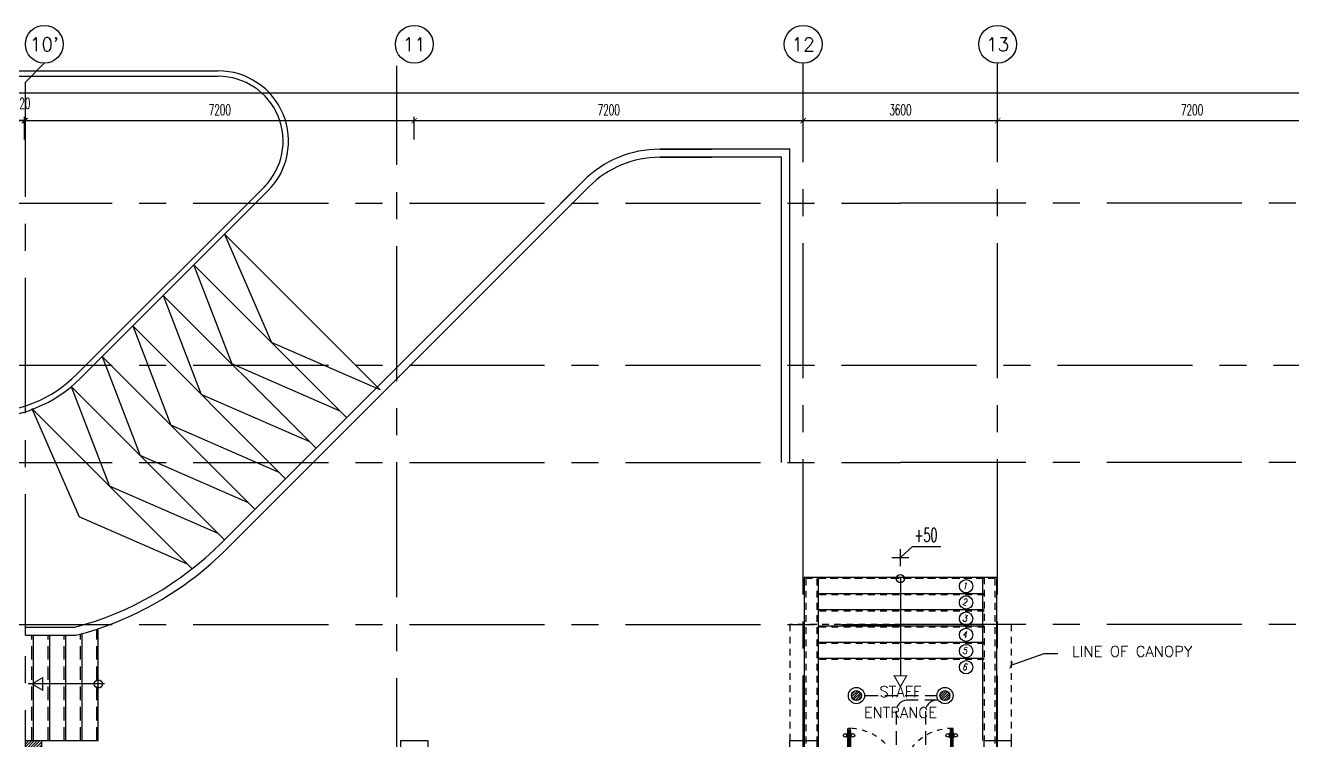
# Model space of a CAD drawing. Extents: x -10 to 91, y -4 to 87.
# Drawn here: x 55.58 to 79.05, y 73.56 to 86.8 of the extents above; entities that cross this region are included whole.
import ezdxf
from ezdxf.enums import TextEntityAlignment as Align

# ---------------------------------------------------------------- set-up
doc = ezdxf.new("R2010")
doc.units = 0
doc.header["$MEASUREMENT"] = 0
doc.header["$PDMODE"] = 3
doc.header["$PDSIZE"] = 0.1
for name, pattern in [('CENTERX2', [4, 2.5, -0.5, 0.5, -0.5]), ('HIDDEN', [0.375, 0.25, -0.125]), ('HIDDEN2', [0.1875, 0.125, -0.0625])]:
    doc.linetypes.add(name, pattern=pattern)
doc.layers.get('0').update_dxf_attribs({"linetype": 'CONTINUOUS'})
doc.layers.get('DEFPOINTS').update_dxf_attribs({"linetype": 'CONTINUOUS'})
for name, color, linetype in [('AX', 11, 'CONTINUOUS'), ('AX-CR', 11, 'CONTINUOUS'), ('AX-DIM', 11, 'CONTINUOUS'), ('AX-TXT', 4, 'CONTINUOUS'), ('AXES', 11, 'CENTERX2'), ('CANOPY-LN', 11, 'CONTINUOUS'), ('COL', 11, 'CONTINUOUS'), ('CURB', 11, 'CONTINUOUS'), ('DOOR', 11, 'CONTINUOUS'), ('E-HLINE', 2, 'HIDDEN'), ('E-LITE', 4, 'CONTINUOUS'), ('HAT', 11, 'CONTINUOUS'), ('RD-ELEV', 11, 'CONTINUOUS'), ('RM-NAME', 11, 'CONTINUOUS'), ('SLOPE', 11, 'CONTINUOUS'), ('Step', 11, 'CONTINUOUS'), ('STR', 11, 'CONTINUOUS'), ('WALL', 11, 'CONTINUOUS')]:
    doc.layers.add(name, color=color, linetype=linetype)
doc.styles.add('ROMANS', font='ROMANS.shx', dxfattribs={"width": 0.6})
doc.styles.add('S-077', font='simplex.shx', dxfattribs={"width": 0.8})
doc.dimstyles.new('STANDARD in', dxfattribs={"dimtxt": 0.2, "dimasz": 0.1, "dimexe": 0.07, "dimexo": 0.05, "dimgap": 0.1, "dimtad": 1, "dimdec": 0, "dimlfac": 1000, "dimzin": 0, "dimdsep": 46, "dimtxsty": 'ROMANS', "dimblk": 'ARCHTICK', "dimcen": 0.05, "dimdle": 0.05, "dimclrd": 7, "dimclre": 7, "dimclrt": 2, "dimadec": 0, "dimazin": 0, "dimtfac": 1, "dimtdec": 0, "dimtmove": 2, "dimatfit": 3, "dimldrblk": 'ARCHTICK', "dimfxl": 0, "dimtolj": 1, "dimtzin": 0, "dimarcsym": 0})

# ---------------------------------------------------------------- blocks, each defined once
blk = doc.blocks.new('_ARCHTICK')
at = {"color": 0, "linetype": 'ByBlock', "const_width": 0.15}
blk.add_lwpolyline([(-0.5, -0.5), (0.5, 0.5)], dxfattribs=at)
blk = doc.blocks.new('*D165')
at = {"layer": 'AX-DIM', "color": 7, "linetype": 'ByBlock', "lineweight": -2}
for p, q in [((73.534, 85.034), (80.834, 85.034)), ((73.584, 84.684), (73.584, 85.104)), ((80.784, 84.684), (80.784, 85.104))]:
    blk.add_line(p, q, dxfattribs=at)
at = {"layer": 'DEFPOINTS', "color": 0, "linetype": 'ByBlock'}
for p in [(80.784, 85.034), (73.584, 84.634), (80.784, 84.634)]:
    blk.add_point(p, dxfattribs=at)
at = {"layer": 'AX-DIM', "color": 7, "linetype": 'ByBlock', "lineweight": -2, "xscale": 0.1, "yscale": 0.1, "zscale": 0.1, "rotation": 180}
blk.add_blockref('_ARCHTICK', (73.584, 85.034), dxfattribs=at)
at = {"layer": 'AX-DIM', "color": 7, "linetype": 'ByBlock', "lineweight": -2, "xscale": 0.1, "yscale": 0.1, "zscale": 0.1}
blk.add_blockref('_ARCHTICK', (80.784, 85.034), dxfattribs=at)
at = {"layer": 'AX-DIM', "color": 2, "linetype": 'ByBlock', "insert": (77.184, 85.234), "char_height": 0.2, "attachment_point": 5, "style": 'ROMANS'}
blk.add_mtext('\\A1;7200', dxfattribs=at)
blk = doc.blocks.new('A$C010A25D0')
at = {"layer": 'DOOR', "color": 0, "linetype": 'ByBlock'}
for p, q in [((0, 2031), (0, 1981)), ((0, 1981), (0, 2031)), ((50, 2031), (0, 2031)), ((50, 1981), (0, 1981)), ((30, 2014), (30, 1998)), ((50, 2014), (30, 2014)), ((50, 1998), (30, 1998)), ((50, 2031), (50, 2014)), ((50, 1998), (50, 1981)), ((83, 2031), (83, 2038)), ((173, 2038), (83, 2038)), ((83, 1981), (83, 1974)), ((173, 1974), (83, 1974)), ((95, 2038), (95, 2047)), ((95, 2047), (160, 2047)), ((95, 2038), (160, 2038)), ((95, 1974), (95, 1965)), ((95, 1974), (160, 1974)), ((95, 1965), (160, 1965)), ((160, 2038), (160, 2047)), ((160, 1974), (160, 1965)), ((173, 2031), (173, 2038)), ((173, 1981), (173, 1974)), ((950, 2014), (950, 2031)), ((950, 2031), (1000, 2031)), ((970, 2014), (950, 2014)), ((950, 1981), (950, 1998)), ((950, 1998), (970, 1998)), ((1000, 1981), (950, 1981)), ((970, 1998), (970, 2014)), ((1000, 2056), (1000, 2031)), ((1000, 2056), (1150, 2056)), ((1000, 1981), (1000, 2031)), ((1000, 2031), (1050, 2031)), ((1050, 2031), (1050, 2006)), ((1050, 2006), (1150, 2006)), ((1150, 2006), (1150, 2056)), ((50, 131), (0, 131)), ((0, 131), (0, 81)), ((0, 81), (0, 131)), ((50, 81), (0, 81)), ((50, 114), (30, 114)), ((30, 98), (30, 114)), ((50, 98), (30, 98)), ((50, 114), (50, 131)), ((50, 81), (50, 98)), ((173, 138), (83, 138)), ((83, 131), (83, 138)), ((83, 81), (83, 74)), ((173, 74), (83, 74)), ((95, 147), (160, 147)), ((95, 138), (95, 147)), ((95, 138), (160, 138)), ((95, 74), (160, 74)), ((95, 74), (95, 65)), ((95, 65), (160, 65)), ((160, 138), (160, 147)), ((160, 74), (160, 65)), ((173, 131), (173, 138)), ((173, 81), (173, 74)), ((1000, 131), (950, 131)), ((950, 131), (950, 114)), ((950, 114), (970, 114)), ((970, 98), (950, 98)), ((950, 98), (950, 81)), ((950, 81), (1000, 81)), ((970, 114), (970, 98)), ((1000, 131), (1000, 81)), ((1000, 56), (1000, 81)), ((1000, 81), (1050, 81)), ((1000, 56), (1150, 56)), ((1050, 81), (1050, 106)), ((1050, 106), (1150, 106)), ((1150, 106), (1150, 56))]:
    blk.add_line(p, q, dxfattribs=at)
at = {"layer": 'DOOR', "linetype": 'ByBlock'}
for p, q in [((950, 2031), (50, 2031)), ((950, 2014), (50, 2014)), ((950, 1998), (50, 1998)), ((50, 1981), (950, 1981)), ((50, 131), (950, 131)), ((950, 114), (50, 114)), ((950, 98), (50, 98)), ((950, 81), (50, 81)), ((1150, 56), (1000, 56))]:
    blk.add_line(p, q, dxfattribs=at)
at = {"layer": 'DOOR', "color": 9, "linetype": 'ByBlock'}
for p, q in [((1150, 2006), (1037, 2056)), ((1150, 2006), (1050, 2019)), ((1150, 2006), (1110, 2056)), ((1150, 106), (1037, 56)), ((1150, 106), (1050, 93)), ((1150, 106), (1110, 56))]:
    blk.add_line(p, q, dxfattribs=at)
at = {"layer": 'DOOR', "color": 0, "linetype": 'ByBlock'}
for centre in [(128, 2079), (128, 1932), (128, 179), (128, 32)]:
    blk.add_circle(centre, 32.4, dxfattribs=at)
at = {"layer": 'DOOR', "linetype": 'HIDDEN', "ltscale": 0.5}
for centre, start, end in [((951, 2006), 178.494, 272.9568), ((951, 106), 87.0432, 181.506)]:
    blk.add_arc(centre, 951, start, end, dxfattribs=at)
at = {"layer": 'DOOR', "color": 9, "linetype": 'ByBlock'}
for centre, radius, start, end in [((1150, 2006), 154, 161.1053, 166.2858), ((1150, 2006), 134, 158.1598, 169.28), ((1150, 2006), 114, 154.0838, 167.3774), ((1150, 2006), 94.4, 148.0182, 180), ((1150, 2006), 74.4, 137.7764, 180), ((1150, 2006), 54.4, 113.2074, 180), ((1150, 2006), 34.4, 90, 180), ((1150, 2006), 14.4, 90, 180), ((1150, 106), 154, 193.7142, 198.8947), ((1150, 106), 134, 190.72, 201.8402), ((1150, 106), 114, 192.6226, 205.9162), ((1150, 106), 94.4, 180, 211.9818), ((1150, 106), 74.4, 180, 222.2236), ((1150, 106), 54.4, 180, 246.7926), ((1150, 106), 34.4, 180, 270), ((1150, 106), 14.4, 180, 270)]:
    blk.add_arc(centre, radius, start, end, dxfattribs=at)
at = {"layer": 'WALL'}
blk.add_line((1000, 56), (1150, 56), dxfattribs=at)
blk = doc.blocks.new('AXU')
at = {"layer": 'AX-CR'}
blk.add_circle((0, 350), 350, dxfattribs=at)
at = {"layer": 'AX-TXT', "style": 'ROMANS'}
blk.add_attdef('AX', text='', height=250, dxfattribs=at).set_placement((0, 350), align=Align.MIDDLE)
blk = doc.blocks.new('*D162')
at = {"layer": 'AX-DIM', "color": 7, "linetype": 'ByBlock', "lineweight": -2}
for p, q in [((50.714, 85.034), (55.614, 85.034)), ((50.764, 84.684), (50.764, 85.104)), ((55.564, 84.684), (55.564, 85.104))]:
    blk.add_line(p, q, dxfattribs=at)
at = {"layer": 'DEFPOINTS', "color": 0, "linetype": 'ByBlock'}
for p in [(55.564, 85.034), (50.764, 84.634), (55.564, 84.634)]:
    blk.add_point(p, dxfattribs=at)
at = {"layer": 'AX-DIM', "color": 7, "linetype": 'ByBlock', "lineweight": -2, "xscale": 0.1, "yscale": 0.1, "zscale": 0.1, "rotation": 180}
blk.add_blockref('_ARCHTICK', (50.764, 85.034), dxfattribs=at)
at = {"layer": 'AX-DIM', "color": 7, "linetype": 'ByBlock', "lineweight": -2, "xscale": 0.1, "yscale": 0.1, "zscale": 0.1}
blk.add_blockref('_ARCHTICK', (55.564, 85.034), dxfattribs=at)
at = {"layer": 'AX-DIM', "color": 2, "linetype": 'ByBlock', "insert": (53.164, 85.234), "char_height": 0.2, "attachment_point": 5, "style": 'ROMANS'}
blk.add_mtext('\\A1;4800', dxfattribs=at)
blk = doc.blocks.new('*D134')
at = {"layer": 'AX-DIM', "color": 7, "lineweight": -2}
for p, q in [((13.244, 85.548), (88.66, 85.548)), ((13.294, 73.42), (13.294, 85.618)), ((88.61, 84.178), (88.61, 85.618))]:
    blk.add_line(p, q, dxfattribs=at)
at = {"layer": 'DEFPOINTS', "color": 0}
for p in [(88.61, 85.548), (88.61, 84.128), (13.294, 73.37)]:
    blk.add_point(p, dxfattribs=at)
at = {"layer": 'AX-DIM', "color": 7, "lineweight": -2, "xscale": 0.1, "yscale": 0.1, "zscale": 0.1, "rotation": 180}
blk.add_blockref('_ARCHTICK', (13.294, 85.548), dxfattribs=at)
at = {"layer": 'AX-DIM', "color": 7, "lineweight": -2, "xscale": 0.1, "yscale": 0.1, "zscale": 0.1}
blk.add_blockref('_ARCHTICK', (88.61, 85.548), dxfattribs=at)
at = {"layer": 'AX-DIM', "color": 2, "insert": (50.952, 85.748), "char_height": 0.2, "attachment_point": 5, "style": 'ROMANS'}
blk.add_mtext('\\A1;75316', dxfattribs=at)
blk = doc.blocks.new('*D145')
at = {"layer": 'AX-DIM', "color": 7, "linetype": 'ByBlock', "lineweight": -2}
for p, q in [((62.734, 85.034), (70.034, 85.034)), ((62.784, 84.684), (62.784, 85.104)), ((69.984, 84.684), (69.984, 85.104))]:
    blk.add_line(p, q, dxfattribs=at)
at = {"layer": 'DEFPOINTS', "color": 0, "linetype": 'ByBlock'}
for p in [(69.984, 85.034), (62.784, 84.634), (69.984, 84.634)]:
    blk.add_point(p, dxfattribs=at)
at = {"layer": 'AX-DIM', "color": 7, "linetype": 'ByBlock', "lineweight": -2, "xscale": 0.1, "yscale": 0.1, "zscale": 0.1, "rotation": 180}
blk.add_blockref('_ARCHTICK', (62.784, 85.034), dxfattribs=at)
at = {"layer": 'AX-DIM', "color": 7, "linetype": 'ByBlock', "lineweight": -2, "xscale": 0.1, "yscale": 0.1, "zscale": 0.1}
blk.add_blockref('_ARCHTICK', (69.984, 85.034), dxfattribs=at)
at = {"layer": 'AX-DIM', "color": 2, "linetype": 'ByBlock', "insert": (66.384, 85.234), "char_height": 0.2, "attachment_point": 5, "style": 'ROMANS'}
blk.add_mtext('\\A1;7200', dxfattribs=at)
blk = doc.blocks.new('*D144')
at = {"layer": 'AX-DIM', "color": 7, "linetype": 'ByBlock', "lineweight": -2}
for p, q in [((55.534, 85.034), (62.834, 85.034)), ((55.584, 84.684), (55.584, 85.104)), ((62.784, 84.684), (62.784, 85.104))]:
    blk.add_line(p, q, dxfattribs=at)
at = {"layer": 'DEFPOINTS', "color": 0, "linetype": 'ByBlock'}
for p in [(62.784, 85.034), (55.584, 84.634), (62.784, 84.634)]:
    blk.add_point(p, dxfattribs=at)
at = {"layer": 'AX-DIM', "color": 7, "linetype": 'ByBlock', "lineweight": -2, "xscale": 0.1, "yscale": 0.1, "zscale": 0.1, "rotation": 180}
blk.add_blockref('_ARCHTICK', (55.584, 85.034), dxfattribs=at)
at = {"layer": 'AX-DIM', "color": 7, "linetype": 'ByBlock', "lineweight": -2, "xscale": 0.1, "yscale": 0.1, "zscale": 0.1}
blk.add_blockref('_ARCHTICK', (62.784, 85.034), dxfattribs=at)
at = {"layer": 'AX-DIM', "color": 2, "linetype": 'ByBlock', "insert": (59.184, 85.234), "char_height": 0.2, "attachment_point": 5, "style": 'ROMANS'}
blk.add_mtext('\\A1;7200', dxfattribs=at)
blk = doc.blocks.new('*D143')
at = {"layer": 'AX-DIM', "color": 7, "lineweight": -2}
for p, q in [((55.564, 85.034), (55.464, 85.034)), ((55.564, 84.684), (55.564, 85.104)), ((55.564, 85.034), (55.584, 85.034)), ((55.584, 84.684), (55.584, 85.104)), ((55.584, 85.034), (55.684, 85.034))]:
    blk.add_line(p, q, dxfattribs=at)
at = {"layer": 'DEFPOINTS', "color": 0}
for p in [(55.584, 85.034), (55.564, 84.634), (55.584, 84.634)]:
    blk.add_point(p, dxfattribs=at)
at = {"layer": 'AX-DIM', "color": 7, "lineweight": -2, "xscale": 0.1, "yscale": 0.1, "zscale": 0.1}
blk.add_blockref('_ARCHTICK', (55.564, 85.034), dxfattribs=at)
at = {"layer": 'AX-DIM', "color": 7, "lineweight": -2, "xscale": 0.1, "yscale": 0.1, "zscale": 0.1, "rotation": 180}
blk.add_blockref('_ARCHTICK', (55.584, 85.034), dxfattribs=at)
at = {"layer": 'AX-DIM', "color": 2, "insert": (55.574, 85.354), "char_height": 0.2, "attachment_point": 5, "style": 'ROMANS'}
blk.add_mtext('\\A1;20', dxfattribs=at)
blk = doc.blocks.new('*D142')
at = {"layer": 'AX-DIM', "color": 7, "linetype": 'ByBlock', "lineweight": -2}
for p, q in [((69.934, 85.034), (73.634, 85.034)), ((69.984, 84.684), (69.984, 85.104)), ((73.584, 84.684), (73.584, 85.104))]:
    blk.add_line(p, q, dxfattribs=at)
at = {"layer": 'DEFPOINTS', "color": 0, "linetype": 'ByBlock'}
for p in [(73.584, 85.034), (69.984, 84.634), (73.584, 84.634)]:
    blk.add_point(p, dxfattribs=at)
at = {"layer": 'AX-DIM', "color": 7, "linetype": 'ByBlock', "lineweight": -2, "xscale": 0.1, "yscale": 0.1, "zscale": 0.1, "rotation": 180}
blk.add_blockref('_ARCHTICK', (69.984, 85.034), dxfattribs=at)
at = {"layer": 'AX-DIM', "color": 7, "linetype": 'ByBlock', "lineweight": -2, "xscale": 0.1, "yscale": 0.1, "zscale": 0.1}
blk.add_blockref('_ARCHTICK', (73.584, 85.034), dxfattribs=at)
at = {"layer": 'AX-DIM', "color": 2, "linetype": 'ByBlock', "insert": (71.784, 85.234), "char_height": 0.2, "attachment_point": 5, "style": 'ROMANS'}
blk.add_mtext('\\A1;3600', dxfattribs=at)
blk = doc.blocks.new('T&B')
at = {"layer": 'RD-ELEV', "color": 30}
for p, q in [((-336, 0), (336, 0)), ((0, -336), (0, 336))]:
    blk.add_line(p, q, dxfattribs=at)
blk = doc.blocks.new('*X182')
at = {"color": 0}
for p, q in [((21548.527, 18540.142), (21548.801, 18540.415)), ((21548.529, 18539.966), (21548.977, 18540.414)), ((21548.584, 18539.845), (21549.098, 18540.359)), ((21548.672, 18539.756), (21549.187, 18540.271)), ((21548.793, 18539.7), (21549.243, 18540.15)), ((21548.966, 18539.696), (21549.246, 18539.977))]:
    blk.add_line(p, q, dxfattribs=at)
blk = doc.blocks.new('SPOT')
at = {"layer": 'E-LITE'}
for radius in [0.6, 0.369]:
    blk.add_circle((0, 0), radius, dxfattribs=at)
at = {"layer": 'E-LITE', "color": 8}
blk.add_blockref('*X182', (-21548.886, -18540.056), dxfattribs=at)

msp = doc.modelspace()

# ---------------------------------------------------------------- hatches: boundary and pattern name
at = {"layer": 'HAT', "linetype": 'ByBlock', "ltscale": 0.3}
h = msp.add_hatch(dxfattribs=at)
h.set_pattern_fill('ANSI31', color=256, scale=300, style=0)
h.set_pattern_definition([(44.999998, (-202.912277, -9.305586), (-0.0265165056, 0.026516504), [])])
h.paths.add_polyline_path([(55.8839, 73.5554), (55.5839, 73.5554), (55.5839, 73.3054), (55.8839, 73.3054)])
h.paths.add_polyline_path([(55.8839, 73.3054), (55.5839, 73.3054), (55.5839, 73.0554), (55.8839, 73.0554)])

# ---------------------------------------------------------------- linework, layer by layer
at = {"layer": 'AX-DIM'}
msp.add_line((74.386, 85.0338), (73.0294, 85.0338), dxfattribs=at)
at = {"layer": 'AXES'}
for p, q in [((55.5839, 85.7486), (55.9339, 86.0986)), ((62.4633, -3.7869), (62.4633, 86.0477)), ((69.9839, -3.736), (69.9839, 86.0986)), ((73.5839, -3.736), (73.5839, 86.0986)), ((55.5839, 7.6211), (55.5839, 85.7486)), ((2.6925, 83.5054), (71.7839, 83.5054)), ((90.1058, 83.5054), (71.7839, 83.5054)), ((2.6925, 80.5054), (90.1058, 80.5054)), ((2.6925, 78.7054), (71.7839, 78.7054)), ((90.1058, 78.7054), (71.7839, 78.7054)), ((2.6925, 75.7054), (71.7839, 75.7054)), ((90.1058, 75.7054), (71.7839, 75.7054))]:
    msp.add_line(p, q, dxfattribs=at)
at = {"layer": 'CANOPY-LN', "linetype": 'HIDDEN2'}
for p, q in [((69.7339, 75.7054), (69.7339, 73.5554)), ((73.8339, 75.7054), (69.7339, 75.7054)), ((73.8339, 75.7054), (73.8339, 73.5554))]:
    msp.add_line(p, q, dxfattribs=at)
at = {"layer": 'COL'}
for p, q in [((55.5839, 73.5554), (55.8839, 73.5554)), ((55.5839, 73.0554), (55.5839, 73.5554)), ((55.8839, 73.5554), (55.8839, 73.0554))]:
    msp.add_line(p, q, dxfattribs=at)
for points in [[(62.5339, 73.0554), (62.5339, 73.5554), (63.0339, 73.5554), (63.0339, 73.0554)], [(69.7339, 73.0554), (69.7339, 73.5554), (70.2339, 73.5554), (70.2339, 73.0554)], [(73.3339, 73.0554), (73.3339, 73.5554), (73.8339, 73.5554), (73.8339, 73.0554)]]:
    msp.add_lwpolyline(points, close=True, dxfattribs=at)
at = {"layer": 'CURB'}
for p, q in [((42.3724, 85.9554), (59.1555, 85.9554)), ((42.3724, 85.8554), (59.1555, 85.8554)), ((67.3282, 84.5054), (68.291, 84.5054)), ((69.7339, 84.5054), (67.3282, 84.5054)), ((69.7339, 78.7054), (69.7339, 84.5054)), ((67.3282, 84.3554), (68.291, 84.3554)), ((69.5839, 84.3554), (67.3282, 84.3554)), ((69.5839, 78.7054), (69.5839, 84.3554)), ((56.5295, 80.3334), (60.0327, 83.8366)), ((56.6002, 80.2627), (60.1046, 83.7671)), ((59.2072, 77.2128), (65.914, 83.9196)), ((59.3132, 77.1067), (66.0201, 83.8136)), ((65.4998, 83.5054), (65.914, 83.9196))]:
    msp.add_line(p, q, dxfattribs=at)
for centre, radius, start, end in [((59.1555, 84.6554), 1.3, 315, 90), ((59.1555, 84.6554), 1.2, 315, 90), ((67.3282, 82.5054), 2, 90, 135), ((67.3282, 82.5054), 1.85, 90, 135), ((54.8324, 82.0304), 2.4, 270, 315), ((54.8324, 82.0304), 2.5, 270, 315), ((54.9645, 81.4554), 6, 284.83511, 315), ((54.9645, 81.4554), 6.15, 284.6521, 315)]:
    msp.add_arc(centre, radius, start, end, dxfattribs=at)
at = {"layer": 'E-HLINE', "color": 4}
for p, q in [((71.1201, 74.3896), (72.4586, 74.3896)), ((72.486, 74.3032), (71.9085, 74.3032)), ((71.7085, 74.1032), (71.7085, 72.4973)), ((72.2513, 74.1032), (72.2513, 72.5034))]:
    msp.add_line(p, q, dxfattribs=at)
for centre in [(71.9085, 74.1032), (72.4513, 74.1032)]:
    msp.add_arc(centre, 0.2, 90, 180, dxfattribs=at)
at = {"layer": 'SLOPE'}
for p, q in [((59.268, 82.9305), (62.1495, 80.049)), ((59.268, 82.9305), (60.1431, 80.9241)), ((58.6965, 82.3707), (61.5308, 79.5364)), ((58.6965, 82.3707), (59.4065, 80.5293)), ((58.1366, 81.7991), (60.9651, 78.9707)), ((58.1366, 81.7991), (58.8408, 79.9636)), ((57.571, 81.2334), (58.2751, 79.3979)), ((57.571, 81.2334), (60.3994, 78.405)), ((62.1495, 80.049), (60.1431, 80.9241)), ((57.0053, 80.6677), (57.7095, 78.8322)), ((57.0053, 80.6677), (59.8337, 77.8393)), ((61.4129, 79.6542), (59.4065, 80.5293)), ((56.4323, 80.1094), (57.1438, 78.2665)), ((56.4323, 80.1094), (59.268, 77.2736)), ((60.8472, 79.0885), (58.8408, 79.9636)), ((55.703, 79.7072), (58.6722, 76.7381)), ((55.703, 79.7072), (56.5781, 77.7008)), ((60.2816, 78.5228), (58.2751, 79.3979)), ((59.7159, 77.9572), (57.7095, 78.8322)), ((59.1502, 77.3915), (57.1438, 78.2665)), ((58.5845, 76.8258), (56.5781, 77.7008))]:
    msp.add_line(p, q, dxfattribs=at)
at = {"layer": 'Step'}
for p, q in [((55.5839, 75.6554), (56.5008, 75.6554)), ((55.5839, 75.5054), (55.5839, 75.6554)), ((56.9339, 73.5554), (56.9339, 75.6293)), ((55.5839, 75.5054), (56.5202, 75.5054)), ((55.7339, 73.5554), (55.7339, 75.5054)), ((56.0339, 73.5554), (56.0339, 75.5054)), ((56.3339, 73.5554), (56.3339, 75.5054)), ((56.6339, 73.5554), (56.6339, 75.5363)), ((55.7339, 73.5554), (56.9339, 73.5554))]:
    msp.add_line(p, q, dxfattribs=at)
at = {"layer": 'Step', "linetype": 'HIDDEN'}
for p, q in [((56.9039, 73.5554), (56.9039, 75.6192)), ((55.7039, 73.5554), (55.7039, 75.5054)), ((56.0039, 73.5554), (56.0039, 75.5054)), ((56.3039, 73.5554), (56.3039, 75.5054)), ((56.6039, 73.5554), (56.6039, 75.5279))]:
    msp.add_line(p, q, dxfattribs=at)
at = {"layer": 'STR'}
for p, q in [((70.0039, 76.5754), (70.0039, 73.3554)), ((73.5639, 76.5754), (70.0039, 76.5754)), ((70.2639, 76.5754), (70.2639, 73.3554)), ((73.3339, 76.5754), (70.2639, 76.5754)), ((71.7839, 76.5754), (71.7839, 74.7554)), ((73.3039, 76.5754), (73.3039, 73.5554)), ((73.5639, 76.5754), (73.5639, 73.3554)), ((73.3339, 76.2754), (70.2639, 76.2754)), ((73.3339, 76.2754), (70.2639, 76.2754)), ((73.3339, 75.9754), (70.2639, 75.9754)), ((73.3339, 75.9754), (70.2639, 75.9754)), ((73.3339, 75.6754), (70.2639, 75.6754)), ((73.3339, 75.6754), (70.2639, 75.6754)), ((73.3339, 75.3754), (70.2639, 75.3754)), ((73.3339, 75.3754), (70.2639, 75.3754)), ((73.3339, 75.0754), (70.2639, 75.0754)), ((73.3339, 75.0754), (70.2639, 75.0754)), ((57.0503, 74.6054), (55.6339, 74.6054))]:
    msp.add_line(p, q, dxfattribs=at)
at = {"layer": 'STR', "linetype": 'HIDDEN2'}
for p, q in [((70.0339, 76.5554), (70.0339, 73.3554)), ((73.5339, 76.5554), (70.0339, 76.5554)), ((70.2339, 76.5554), (70.2339, 73.5554)), ((73.3339, 76.5554), (70.2339, 76.5554)), ((73.3339, 76.5754), (73.3339, 73.5554)), ((73.5339, 76.5554), (73.5339, 73.3554)), ((73.3339, 76.2554), (70.2339, 76.2554)), ((73.3339, 76.2554), (70.2339, 76.2554)), ((73.3339, 75.9554), (70.2339, 75.9554)), ((73.3339, 75.9554), (70.2339, 75.9554)), ((73.3339, 75.6554), (70.2339, 75.6554)), ((73.3339, 75.6554), (70.2339, 75.6554)), ((73.3339, 75.3554), (70.2339, 75.3554)), ((73.3339, 75.3554), (70.2339, 75.3554)), ((73.3339, 75.0554), (70.2339, 75.0554)), ((73.3339, 75.0554), (70.2339, 75.0554))]:
    msp.add_line(p, q, dxfattribs=at)
at = {"layer": 'STR', "color": 2, "linetype": 'HIDDEN2'}
for p, q in [((69.7339, 75.7054), (69.7339, 73.5554)), ((73.8339, 75.7054), (73.8339, 73.5554))]:
    msp.add_line(p, q, dxfattribs=at)
at = {"layer": 'STR', "const_width": 0.0215}
for points in [[(55.9038, 74.7209), (55.9038, 74.4899), (55.7038, 74.6054)], [(55.9038, 74.7209), (55.9038, 74.4899), (55.7038, 74.6054)], [(55.9038, 74.7209), (55.9038, 74.4899), (55.7038, 74.6054)], [(55.9038, 74.7209), (55.9038, 74.4899), (55.7038, 74.6054)], [(71.8994, 74.7554), (71.6684, 74.7554), (71.7839, 74.5554)], [(71.8994, 74.7554), (71.6684, 74.7554), (71.7839, 74.5554)], [(71.8994, 74.7554), (71.6684, 74.7554), (71.7839, 74.5554)], [(71.8994, 74.7554), (71.6684, 74.7554), (71.7839, 74.5554)]]:
    msp.add_lwpolyline(points, close=True, dxfattribs=at)
at = {"layer": 'STR'}
for centre in [(71.7839, 76.5554), (71.7839, 76.5554), (56.9339, 74.6054), (56.9339, 74.6054)]:
    msp.add_circle(centre, 0.075, dxfattribs=at)
at = {"layer": 'STR', "color": 11}
for centre in [(72.9996, 76.4147), (72.9996, 76.1146), (72.9996, 75.8146), (72.9996, 75.5147), (72.9996, 75.2146), (72.9996, 74.9146)]:
    msp.add_circle(centre, 0.1232, dxfattribs=at)

# ---------------------------------------------------------------- block references
at = {"layer": 'AX', "xscale": 0.001000000047497451, "yscale": 0.0009999999892897904, "zscale": 0.001}
for p, values in [((55.9339, 86.0986), {'AX': "10'"}), ((62.7839, 86.0986), {'AX': '11'}), ((69.9839, 86.0986), {'AX': '12'}), ((69.9839, 86.0986), {'AX': '12'}), ((73.5839, 86.0986), {'AX': '13'}), ((73.5839, 86.0986), {'AX': '13'})]:
    msp.add_blockref('AXU', p, dxfattribs=at).add_auto_attribs(values)
at = {"layer": 'AXES', "xscale": 0.001000000047497451, "yscale": 0.0009999999892897904, "zscale": 0.001}
for p, values in [((69.9839, 86.0986), {'AX': '12'}), ((69.9839, 86.0986), {'AX': '12'}), ((73.5839, 86.0986), {'AX': '13'}), ((73.5839, 86.0986), {'AX': '13'})]:
    msp.add_blockref('AXU', p, dxfattribs=at).add_auto_attribs(values)
at = {"layer": 'DOOR', "color": 0, "xscale": 0.0009999999892897904, "yscale": 0.0009999999892897904, "zscale": 0.001, "rotation": 270}
msp.add_blockref('A$C010A25D0', (70.728, 73.7807), dxfattribs=at)
at = {"layer": 'E-LITE', "color": 4, "xscale": 0.25, "yscale": 0.25, "zscale": 0.25}
for p in [(70.9701, 74.3896), (72.6086, 74.3896)]:
    msp.add_blockref('SPOT', p, dxfattribs=at)
at = {"layer": 'RD-ELEV', "xscale": 0.0004642525454983115, "yscale": 0.0004642525454983115, "zscale": 0.000464252552}
msp.add_blockref('T&B', (71.7839, 76.9444), dxfattribs=at)

# ---------------------------------------------------------------- texts
at = {"layer": 'CANOPY-LN', "color": 4, "style": 'ROMANS'}
msp.add_text('LINE OF CANOPY', height=0.2, dxfattribs=at).set_placement((76.073, 75.2076), align=Align.MIDDLE)
at = {"layer": 'RD-ELEV', "color": 3, "style": 'S-077', "width": 0.6}
msp.add_text('+50', height=0.25, dxfattribs=at).set_placement((72.0447, 77.2373))
at = {"layer": 'RM-NAME', "style": 'ROMANS'}
for s, p in [('STAFF', (71.7839, 74.4611)), ('ENTRANCE', (71.7839, 74.0755))]:
    msp.add_text(s, height=0.2, dxfattribs=at).set_placement(p, align=Align.MIDDLE)
at = {"layer": 'STR', "color": 9, "style": 'ROMANS', "width": 0.8}
for s, p in [('1', (72.9867, 76.4211)), ('2', (72.9867, 76.1211)), ('3', (72.9867, 75.821)), ('4', (72.9867, 75.5211)), ('5', (72.9867, 75.2211)), ('6', (72.9867, 74.921))]:
    msp.add_text(s, height=0.125, rotation=345, dxfattribs=at).set_placement(p, align=Align.MIDDLE)

# ---------------------------------------------------------------- dimensions: what is measured, and where the dimension line sits
at = {"layer": 'AX-DIM'}
for base, p1, p2, picture, middle in [((88.6099, 85.5484), (13.2939, 73.37), (88.6099, 84.1284), '*D134', (50.9519, 85.7484)), ((55.5839, 85.0338), (55.5639, 84.6338), (55.5839, 84.6338), '*D143', (55.5739, 85.3538))]:
    dim = msp.add_linear_dim(base=base, p1=p1, p2=p2, dimstyle='STANDARD in', dxfattribs=at)
    dim.commit()
    dim.dimension.update_dxf_attribs({"geometry": picture, "text_midpoint": middle})
at = {"layer": 'AX-DIM', "color": 1, "linetype": 'ByBlock'}
for base, p1, p2, picture, middle in [((55.5639, 85.0338), (50.7639, 84.6338), (55.5639, 84.6338), '*D162', (53.1639, 85.2338)), ((62.7839, 85.0338), (55.5839, 84.6338), (62.7839, 84.6338), '*D144', (59.1839, 85.2338)), ((69.9839, 85.0338), (62.7839, 84.6338), (69.9839, 84.6338), '*D145', (66.3839, 85.2338)), ((73.5839, 85.0338), (69.9839, 84.6338), (73.5839, 84.6338), '*D142', (71.7839, 85.2338)), ((80.7839, 85.0338), (73.5839, 84.6338), (80.7839, 84.6338), '*D165', (77.1839, 85.2338))]:
    dim = msp.add_linear_dim(base=base, p1=p1, p2=p2, dimstyle='STANDARD in', dxfattribs=at)
    dim.commit()
    dim.dimension.update_dxf_attribs({"geometry": picture, "text_midpoint": middle})

# ---------------------------------------------------------------- leaders
at = {"layer": 'CANOPY-LN', "color": 11}
msp.add_leader([(73.8339, 74.9538), (74.4487, 75.1697), (74.6987, 75.1698)], dimstyle='STANDARD in', dxfattribs=at)
at = {"layer": 'RD-ELEV', "color": 9}
msp.add_leader([(71.7839, 76.9444), (72.0057, 77.1523), (72.5304, 77.1523)], dimstyle='STANDARD in', dxfattribs=at)

doc.saveas('drawing.dxf')
